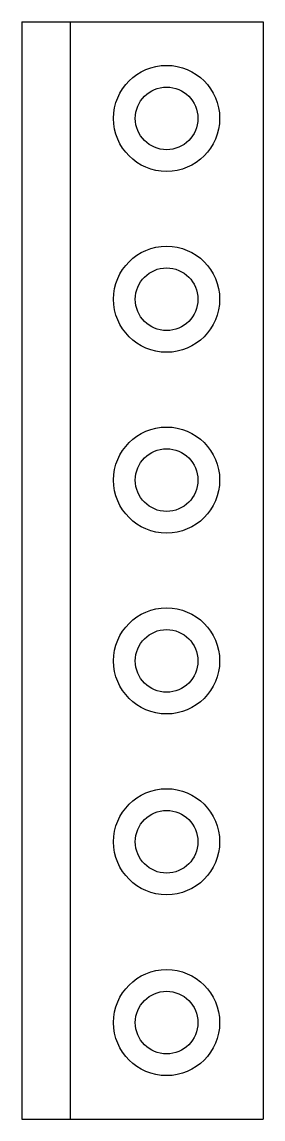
# Model space of a CAD drawing. Extents: x 0 to 100, y -228 to 228.
import ezdxf

# ---------------------------------------------------------------- set-up
doc = ezdxf.new("R2010")
doc.units = 0
doc.layers.get('0').update_dxf_attribs({"linetype": 'CONTINUOUS'})

msp = doc.modelspace()

# ---------------------------------------------------------------- linework, layer by layer
for p, q in [((0, 227.5), (0, -227.5)), ((0, 227.5), (100, 227.5)), ((20, 227.5), (20, -227.5)), ((100, 227.5), (100, -227.5)), ((0, -227.5), (100, -227.5))]:
    msp.add_line(p, q)
for centre, radius in [((60, 187.5), 22), ((60, 187.5), 22), ((60, 187.5), 13), ((60, 187.5), 13), ((60, 112.5), 22), ((60, 112.5), 22), ((60, 112.5), 13), ((60, 112.5), 13), ((60, 37.5), 22), ((60, 37.5), 22), ((60, 37.5), 13), ((60, 37.5), 13), ((60, -37.5), 22), ((60, -37.5), 22), ((60, -37.5), 13), ((60, -37.5), 13), ((60, -112.5), 22), ((60, -112.5), 22), ((60, -112.5), 13), ((60, -112.5), 13), ((60, -187.5), 22), ((60, -187.5), 22), ((60, -187.5), 13), ((60, -187.5), 13)]:
    msp.add_circle(centre, radius)

doc.saveas('drawing.dxf')
